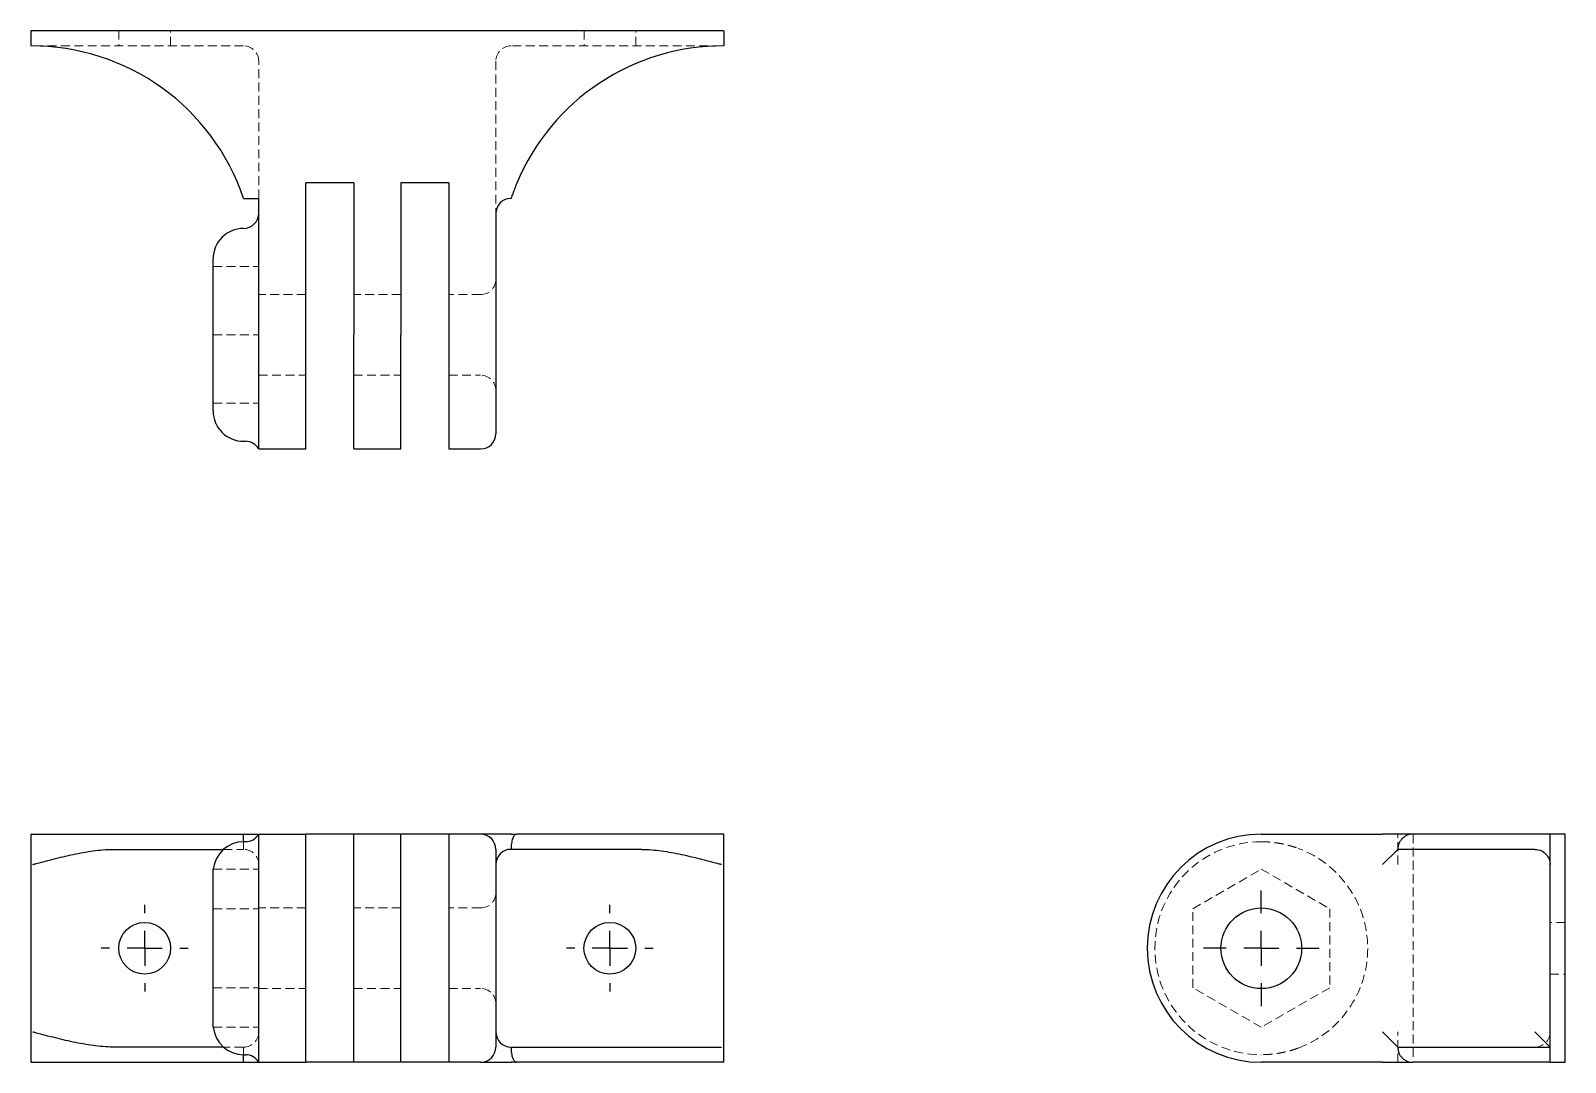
# Model space of a CAD drawing. Header units: millimetres. Extents: x 34 to 253, y 41 to 188.
import ezdxf

# ---------------------------------------------------------------- set-up
doc = ezdxf.new("R2010")
doc.units = ezdxf.units.MM
doc.linetypes.add('HIDDEN', pattern=[1.905, 1.27, -0.635])
doc.layers.add('10', color=7, linetype='Continuous')

# ---------------------------------------------------------------- blocks, each defined once
blk = doc.blocks.new('SW_CENTERMARKSYMBOL_0')
at = {"layer": '10', "color": 0}
for p, q in [((0, 5), (0, 6.19)), ((0, 0), (0, 2.5)), ((-5, 0), (-6.19, 0)), ((0, 0), (-2.5, 0)), ((0, 0), (0, -2.5)), ((0, 0), (2.5, 0)), ((5, 0), (6.19, 0)), ((0, -5), (0, -6.19))]:
    blk.add_line(p, q, dxfattribs=at)
blk = doc.blocks.new('SW_CENTERMARKSYMBOL_1')
at = {"layer": '10', "color": 0}
for p, q in [((0, 5), (0, 6.19)), ((0, 0), (0, 2.5)), ((-5, 0), (-6.19, 0)), ((0, 0), (-2.5, 0)), ((0, 0), (0, -2.5)), ((0, 0), (2.5, 0)), ((5, 0), (6.19, 0)), ((0, -5), (0, -6.19))]:
    blk.add_line(p, q, dxfattribs=at)
blk = doc.blocks.new('SW_CENTERMARKSYMBOL_2')
at = {"layer": '10', "color": 0}
for p, q in [((0, 5), (0, 8.25)), ((0, 0), (0, 2.5)), ((-5, 0), (-8.25, 0)), ((0, 0), (-2.5, 0)), ((0, 0), (0, -2.5)), ((0, 0), (2.5, 0)), ((5, 0), (8.25, 0)), ((0, -5), (0, -8.25))]:
    blk.add_line(p, q, dxfattribs=at)

msp = doc.modelspace()

# ---------------------------------------------------------------- linework, layer by layer
at = {"color": 7, "linetype": 'Continuous', "lineweight": 25}
for p, q in [((132.79, 187.81), (33.92, 187.81)), ((33.92, 187.81), (33.92, 185.65)), ((132.79, 187.81), (132.79, 185.65)), ((80, 166.13), (73.17, 166.13)), ((73.17, 144.45), (73.17, 166.13)), ((80, 166.13), (80, 144.45)), ((93.55, 166.13), (86.72, 166.13)), ((86.72, 166.13), (86.72, 144.45)), ((93.55, 166.13), (93.55, 144.45)), ((64.28, 163.91), (66.45, 163.91)), ((66.45, 150.48), (66.45, 163.91)), ((100.27, 161.74), (100.27, 144.45)), ((59.94, 154.21), (59.94, 155.29)), ((59.94, 145.23), (59.94, 153.42)), ((66.45, 144.45), (66.45, 150.48)), ((59.94, 135.48), (59.94, 143.66)), ((66.45, 128.19), (66.45, 144.45)), ((73.17, 128.19), (73.17, 144.45)), ((80, 128.19), (80, 144.45)), ((86.72, 128.19), (86.72, 144.45)), ((93.55, 144.45), (93.55, 128.19)), ((100.27, 144.45), (100.27, 130.35)), ((59.94, 133.61), (59.94, 134.69)), ((64.28, 129.27), (64.57, 129.27)), ((66.45, 128.19), (73.17, 128.19)), ((80, 128.19), (86.72, 128.19)), ((93.55, 128.19), (98.1, 128.19)), ((33.92, 73.26), (33.92, 40.74)), ((33.92, 73.26), (64.28, 73.26)), ((64.28, 72.18), (64.28, 73.26)), ((64.28, 73.26), (66.45, 73.26)), ((66.11, 72.82), (65.98, 72.73)), ((66.45, 40.74), (66.45, 73.26)), ((66.45, 73.26), (73.17, 73.26)), ((73.17, 40.74), (73.17, 73.26)), ((80, 73.26), (73.17, 73.26)), ((86.72, 73.26), (80, 73.26)), ((80, 40.74), (80, 73.26)), ((86.72, 40.74), (86.72, 73.26)), ((93.55, 73.26), (86.72, 73.26)), ((98.1, 73.26), (93.55, 73.26)), ((93.55, 73.26), (93.55, 40.74)), ((102.44, 73.26), (98.1, 73.26)), ((102.44, 73.26), (103.25, 73.26)), ((132.79, 73.26), (103.25, 73.26)), ((132.79, 40.74), (132.79, 73.26)), ((209.45, 73.26), (226.74, 73.26)), ((231.08, 73.26), (226.74, 73.26)), ((250.64, 73.26), (231.08, 73.26)), ((250.64, 40.74), (250.64, 73.26)), ((252.81, 73.26), (250.64, 73.26)), ((252.81, 40.74), (252.81, 73.26)), ((45.63, 71.09), (61.41, 71.09)), ((64.57, 72.18), (64.28, 72.18)), ((64.72, 72.2), (64.56, 72.16)), ((100.27, 71.09), (100.27, 42.91)), ((226.74, 68.93), (228.91, 71.09)), ((59.94, 63.09), (59.94, 67.81)), ((59.94, 52.27), (59.94, 61.73)), ((59.94, 46.19), (59.94, 50.91)), ((228.91, 42.91), (226.74, 45.07)), ((248.48, 45.07), (250.64, 42.91)), ((61.41, 42.91), (45.63, 42.91)), ((64.28, 41.82), (64.57, 41.82)), ((64.28, 40.74), (64.28, 41.82)), ((64.56, 41.84), (64.72, 41.8)), ((102.44, 42.91), (132.48, 42.91)), ((33.92, 40.74), (64.28, 40.74)), ((64.28, 40.74), (66.45, 40.74)), ((65.98, 41.27), (66.11, 41.18)), ((66.45, 40.74), (73.17, 40.74)), ((80, 40.74), (73.17, 40.74)), ((86.72, 40.74), (80, 40.74)), ((93.55, 40.74), (86.72, 40.74)), ((98.1, 40.74), (93.55, 40.74)), ((98.1, 40.74), (102.44, 40.74)), ((103.25, 40.74), (102.44, 40.74)), ((132.79, 40.74), (103.25, 40.74)), ((226.74, 40.74), (209.45, 40.74)), ((226.74, 40.74), (231.08, 40.74)), ((250.64, 40.74), (231.08, 40.74)), ((250.64, 40.74), (252.81, 40.74))]:
    msp.add_line(p, q, dxfattribs=at)
at = {"color": 7, "linetype": 'HIDDEN', "lineweight": 18}
for p, q in [((46.5, 187.81), (46.5, 185.65)), ((53.87, 185.65), (53.87, 187.81)), ((112.85, 187.81), (112.85, 185.65)), ((120.22, 185.65), (120.22, 187.81)), ((64.28, 185.65), (34.24, 185.65)), ((132.48, 185.65), (102.44, 185.65)), ((66.45, 163.91), (66.45, 183.48)), ((100.27, 183.48), (100.27, 161.74)), ((59.96, 154.21), (66.45, 154.21)), ((73.17, 150.19), (66.45, 150.19)), ((86.72, 150.19), (80, 150.19)), ((98.1, 150.19), (93.55, 150.19)), ((59.96, 144.45), (66.45, 144.45)), ((66.45, 138.7), (73.17, 138.7)), ((80, 138.7), (86.72, 138.7)), ((93.55, 138.7), (98.1, 138.7)), ((59.96, 134.69), (66.45, 134.69)), ((228.91, 68.93), (228.91, 73.26)), ((231.13, 73.26), (231.13, 40.74)), ((250.65, 40.74), (250.65, 73.26)), ((61.41, 71.09), (64.28, 71.09)), ((64.28, 71.09), (64.28, 72.18)), ((64.57, 72.18), (64.55, 72.15)), ((59.96, 68.27), (66.45, 68.27)), ((199.69, 62.63), (209.45, 68.27)), ((209.45, 68.27), (219.21, 62.63)), ((59.96, 62.63), (66.45, 62.63)), ((73.17, 62.75), (66.45, 62.75)), ((86.72, 62.75), (80, 62.75)), ((98.1, 62.75), (93.55, 62.75)), ((199.69, 51.37), (199.69, 62.63)), ((219.21, 62.63), (219.21, 51.37)), ((252.81, 60.69), (250.64, 60.69)), ((250.64, 53.31), (252.81, 53.31)), ((59.96, 51.37), (66.45, 51.37)), ((66.45, 51.25), (73.17, 51.25)), ((80, 51.25), (86.72, 51.25)), ((93.55, 51.25), (98.1, 51.25)), ((209.45, 45.73), (199.69, 51.37)), ((219.21, 51.37), (209.45, 45.73)), ((59.96, 45.73), (66.45, 45.73)), ((228.91, 40.74), (228.91, 45.07)), ((64.28, 42.91), (61.41, 42.91)), ((64.28, 41.82), (64.28, 42.91)), ((64.55, 41.85), (64.57, 41.82))]:
    msp.add_line(p, q, dxfattribs=at)
at = {"color": 7, "linetype": 'HIDDEN', "lineweight": 18, "flags": 128}
msp.add_lwpolyline([(102.44, 163.91), (103.06, 165.6), (103.25, 166.08)], dxfattribs=at)
at = {"color": 7, "linetype": 'Continuous', "lineweight": 25, "flags": 128}
for points in [[(121.09, 71.09), (119.37, 71.09), (117.7, 71.09), (116.09, 71.09), (114.53, 71.09), (113.03, 71.09), (111.59, 71.09), (110.23, 71.09), (108.95, 71.09), (107.75, 71.09), (106.63, 71.09), (105.6, 71.09), (104.67, 71.09), (103.82, 71.09), (103.08, 71.09), (102.44, 71.09)], [(248.48, 71.09), (247.75, 71.09), (246.93, 71.09), (246.01, 71.09), (244.99, 71.09), (243.89, 71.09), (242.7, 71.09), (241.43, 71.09), (240.09, 71.09), (238.67, 71.09), (237.18, 71.09), (235.63, 71.09), (234.02, 71.09), (232.36, 71.09), (230.65, 71.09), (228.91, 71.09)], [(228.91, 42.91), (230.6, 42.91), (232.25, 42.91), (233.86, 42.91), (235.42, 42.91), (236.92, 42.91), (238.37, 42.91), (239.76, 42.91), (241.08, 42.91), (242.33, 42.91), (243.5, 42.91), (244.6, 42.91), (245.61, 42.91), (246.54, 42.91), (247.38, 42.91), (248.13, 42.91), (248.78, 42.91), (249.34, 42.91), (249.8, 42.91), (250.16, 42.91), (250.42, 42.91), (250.59, 42.91), (250.64, 42.91)]]:
    msp.add_lwpolyline(points, dxfattribs=at)
at = {"color": 7, "linetype": 'Continuous', "lineweight": 25}
for centre, radius in [((209.45, 57), 5.75), ((50.18, 57), 3.69), ((116.53, 57), 3.69)]:
    msp.add_circle(centre, radius, dxfattribs=at)
for centre, radius, start, end in [((34.08, 153.8), 31.84, 18.5034, 90.2856), ((132.64, 153.8), 31.84, 89.7144, 157.3282), ((102.44, 161.74), 2.17, 90, 180), ((64.28, 161.79), 2.17, 270, 0), ((64.28, 155.29), 4.34, 90, 180), ((64.28, 133.61), 4.34, 180, 270), ((64.57, 127.1), 2.17, 30, 90), ((98.1, 130.35), 2.17, 270, 0), ((64.57, 74.35), 2.17, 270, 330), ((98.1, 71.09), 2.17, 0, 90), ((209.45, 57), 16.26, 90, 270), ((64.28, 67.84), 4.34, 90, 174.3705), ((102.44, 68.93), 2.17, 90, 180), ((64.28, 46.16), 4.34, 185.6039, 270), ((102.44, 45.07), 2.17, 180, 270), ((64.57, 39.65), 2.17, 30, 90), ((98.1, 42.91), 2.17, 270, 0)]:
    msp.add_arc(centre, radius, start, end, dxfattribs=at)
at = {"color": 7, "linetype": 'HIDDEN', "lineweight": 18}
for centre, radius, start, end in [((64.28, 183.48), 2.17, 0, 90), ((102.44, 183.48), 2.17, 90, 180), ((98.1, 152.36), 2.17, 270, 0), ((98.1, 136.53), 2.17, 0, 90), ((64.28, 68.93), 2.17, 0, 90), ((209.45, 57), 15.18, 90, 270), ((209.45, 57), 15.18, 290.3641, 69.6359), ((98.1, 64.91), 2.17, 270, 0), ((98.1, 49.09), 2.17, 0, 90), ((64.28, 45.07), 2.17, 270, 0), ((248.48, 45.07), 2.17, 270, 0)]:
    msp.add_arc(centre, radius, start, end, dxfattribs=at)
at = {"color": 7, "linetype": 'Continuous', "lineweight": 25}
for points, knots in [([(103.25, 166.08), (103.14, 165.8), (103.03, 165.53), (102.88, 165.15), (102.84, 165.02), (102.75, 164.79), (102.71, 164.68), (102.63, 164.47), (102.6, 164.38), (102.54, 164.21), (102.52, 164.14), (102.48, 164.03), (102.46, 163.98), (102.44, 163.92), (102.44, 163.91), (102.44, 163.91)], [0, 0, 0, 0, 0.25, 0.25, 0.375, 0.375, 0.5, 0.5, 0.625, 0.625, 0.75, 0.75, 0.875, 0.875, 1, 1, 1, 1]), ([(103.25, 73.26), (103.14, 73.26), (103.03, 73.21), (102.88, 73.06), (102.84, 72.99), (102.75, 72.84), (102.71, 72.75), (102.63, 72.56), (102.6, 72.45), (102.54, 72.21), (102.52, 72.08), (102.48, 71.82), (102.46, 71.68), (102.44, 71.39), (102.44, 71.24), (102.44, 71.09)], [0, 0, 0, 0, 0.25, 0.25, 0.375, 0.375, 0.5, 0.5, 0.625, 0.625, 0.75, 0.75, 0.875, 0.875, 1, 1, 1, 1]), ([(231.08, 73.26), (230.8, 73.26), (230.53, 73.21), (230.15, 73.06), (230.02, 72.99), (229.79, 72.84), (229.68, 72.75), (229.47, 72.56), (229.38, 72.45), (229.21, 72.21), (229.14, 72.08), (229.03, 71.82), (228.98, 71.68), (228.92, 71.39), (228.91, 71.24), (228.91, 71.09)], [0, 0, 0, 0, 0.25, 0.25, 0.375, 0.375, 0.5, 0.5, 0.625, 0.625, 0.75, 0.75, 0.875, 0.875, 1, 1, 1, 1]), ([(34.24, 68.93), (34.24, 68.93), (34.25, 68.94), (34.26, 68.95), (34.27, 68.95), (34.29, 68.96), (34.3, 68.97), (34.35, 68.98), (34.38, 68.99), (34.47, 69.02), (34.53, 69.03), (34.71, 69.08), (34.83, 69.12), (35.19, 69.21), (35.43, 69.27), (36.15, 69.46), (36.63, 69.58), (38.07, 69.94), (39.03, 70.17), (40.94, 70.57), (41.88, 70.75), (43.76, 71.01), (44.7, 71.09), (45.63, 71.09)], [0, 0, 0, 0, 0.001953, 0.001953, 0.003906, 0.003906, 0.007813, 0.007813, 0.015625, 0.015625, 0.03125, 0.03125, 0.0625, 0.0625, 0.125, 0.125, 0.25, 0.25, 0.5, 0.5, 0.75, 0.75, 1, 1, 1, 1]), ([(121.09, 71.09), (122.01, 71.09), (122.95, 71.01), (124.83, 70.75), (125.79, 70.57), (127.69, 70.17), (128.65, 69.94), (130.09, 69.58), (130.57, 69.46), (131.29, 69.27), (131.53, 69.21), (131.89, 69.11), (132.01, 69.08), (132.19, 69.03), (132.25, 69.02), (132.34, 68.99), (132.37, 68.98), (132.41, 68.97), (132.43, 68.96), (132.45, 68.95), (132.46, 68.95), (132.47, 68.94), (132.48, 68.93), (132.48, 68.93)], [0, 0, 0, 0, 0.25, 0.25, 0.5, 0.5, 0.75, 0.75, 0.875, 0.875, 0.9375, 0.9375, 0.96875, 0.96875, 0.984375, 0.984375, 0.992188, 0.992188, 0.996094, 0.996094, 0.998047, 0.998047, 1, 1, 1, 1]), ([(248.48, 71.09), (248.84, 71.09), (249.15, 71.01), (249.69, 70.75), (249.92, 70.57), (250.27, 70.17), (250.41, 69.94), (250.55, 69.58), (250.58, 69.46), (250.62, 69.27), (250.63, 69.21), (250.64, 69.11), (250.64, 69.08), (250.64, 69.03), (250.64, 69.02), (250.64, 68.99), (250.64, 68.98), (250.64, 68.97), (250.64, 68.96), (250.64, 68.95), (250.64, 68.95), (250.64, 68.94), (250.64, 68.93), (250.64, 68.93)], [0, 0, 0, 0, 0.25, 0.25, 0.5, 0.5, 0.75, 0.75, 0.875, 0.875, 0.9375, 0.9375, 0.96875, 0.96875, 0.984375, 0.984375, 0.992188, 0.992188, 0.996094, 0.996094, 0.998047, 0.998047, 1, 1, 1, 1]), ([(45.63, 42.91), (44.7, 42.91), (43.77, 42.99), (41.89, 43.25), (40.93, 43.43), (39.02, 43.83), (38.06, 44.06), (36.63, 44.42), (36.15, 44.54), (35.43, 44.73), (35.19, 44.79), (34.83, 44.89), (34.71, 44.92), (34.53, 44.97), (34.47, 44.98), (34.38, 45.01), (34.35, 45.02), (34.3, 45.03), (34.29, 45.04), (34.27, 45.05), (34.26, 45.05), (34.25, 45.06), (34.24, 45.07), (34.24, 45.07)], [0, 0, 0, 0, 0.25, 0.25, 0.5, 0.5, 0.75, 0.75, 0.875, 0.875, 0.9375, 0.9375, 0.96875, 0.96875, 0.984375, 0.984375, 0.992188, 0.992188, 0.996094, 0.996094, 0.998047, 0.998047, 1, 1, 1, 1]), ([(102.44, 42.91), (102.44, 42.76), (102.44, 42.61), (102.46, 42.33), (102.48, 42.18), (102.52, 41.92), (102.54, 41.79), (102.6, 41.55), (102.63, 41.44), (102.71, 41.25), (102.75, 41.16), (102.84, 41.01), (102.88, 40.94), (102.98, 40.84), (103.03, 40.8), (103.14, 40.75), (103.2, 40.74), (103.25, 40.74)], [0, 0, 0, 0, 0.125, 0.125, 0.25, 0.25, 0.375, 0.375, 0.5, 0.5, 0.625, 0.625, 0.75, 0.75, 0.875, 0.875, 1, 1, 1, 1]), ([(228.91, 42.91), (228.91, 42.76), (228.92, 42.61), (228.98, 42.33), (229.03, 42.18), (229.14, 41.92), (229.21, 41.79), (229.38, 41.55), (229.47, 41.44), (229.67, 41.25), (229.79, 41.16), (230.02, 41.01), (230.15, 40.94), (230.4, 40.84), (230.54, 40.8), (230.8, 40.75), (230.94, 40.74), (231.08, 40.74)], [0, 0, 0, 0, 0.125, 0.125, 0.25, 0.25, 0.375, 0.375, 0.5, 0.5, 0.625, 0.625, 0.75, 0.75, 0.875, 0.875, 1, 1, 1, 1])]:
    msp.add_open_spline(points, degree=3, knots=knots, dxfattribs=at)
for points in [[(59.94, 153.42), (59.94, 153.68), (59.95, 153.94), (59.96, 154.21)], [(59.96, 154.21), (59.95, 154.21), (59.94, 154.21), (59.94, 154.21)], [(59.96, 144.45), (59.95, 144.71), (59.94, 144.97), (59.94, 145.23)], [(59.94, 143.66), (59.94, 143.92), (59.95, 144.19), (59.96, 144.45)], [(59.96, 134.69), (59.95, 134.95), (59.94, 135.22), (59.94, 135.48)], [(59.94, 134.69), (59.94, 134.69), (59.95, 134.69), (59.96, 134.69)], [(59.94, 67.81), (59.94, 67.96), (59.95, 68.12), (59.96, 68.27)], [(59.96, 62.63), (59.95, 62.78), (59.94, 62.94), (59.94, 63.09)], [(59.94, 61.73), (59.94, 62.03), (59.95, 62.33), (59.96, 62.63)], [(59.96, 51.37), (59.95, 51.67), (59.94, 51.97), (59.94, 52.27)], [(59.94, 50.91), (59.94, 51.06), (59.95, 51.22), (59.96, 51.37)], [(59.96, 45.73), (59.95, 45.88), (59.94, 46.04), (59.94, 46.19)]]:
    msp.add_open_spline(points, degree=3, dxfattribs=at)
at = {"color": 7, "linetype": 'HIDDEN', "lineweight": 18}
for points, knots in [([(209.45, 72.18), (209.68, 72.18), (209.9, 72.17), (210.35, 72.15), (210.57, 72.14), (211.02, 72.1), (211.24, 72.07), (211.69, 72.01), (212.13, 71.94), (212.57, 71.86), (212.9, 71.78), (213.06, 71.74), (213.22, 71.7), (213.33, 71.67), (213.39, 71.66), (213.66, 71.58), (213.87, 71.52), (214.3, 71.38), (214.52, 71.31), (214.73, 71.23)], [0, 0, 0, 0, 0.000310179, 0.000310179, 0.000620357, 0.000620357, 0.000930536, 0.000930536, 0.001240715, 0.001550894, 0.001550894, 0.001705983, 0.001783528, 0.001783528, 0.001861072, 0.001861072, 0.002171251, 0.002171251, 0.00248143, 0.00248143, 0.00248143, 0.00248143]), ([(214.73, 42.77), (214.52, 42.69), (214.3, 42.62), (213.88, 42.48), (213.66, 42.42), (213.23, 42.3), (213.01, 42.24), (212.58, 42.15), (212.14, 42.06), (211.7, 41.99), (211.25, 41.93), (211.03, 41.9), (210.69, 41.87), (210.58, 41.86), (210.41, 41.85), (210.35, 41.85), (210.24, 41.84), (210.18, 41.84), (209.9, 41.83), (209.68, 41.82), (209.45, 41.82)], [0, 0, 0, 0, 0.000309991, 0.000309991, 0.000619982, 0.000619982, 0.000929973, 0.000929973, 0.001239964, 0.001549955, 0.001549955, 0.001859946, 0.001859946, 0.002014942, 0.002014942, 0.002092439, 0.002092439, 0.002169937, 0.002169937, 0.002479928, 0.002479928, 0.002479928, 0.002479928])]:
    msp.add_open_spline(points, degree=3, knots=knots, dxfattribs=at)

# ---------------------------------------------------------------- block references
at = {"layer": '10'}
for name, p in [('SW_CENTERMARKSYMBOL_2', (209.45, 57)), ('SW_CENTERMARKSYMBOL_1', (50.18, 57)), ('SW_CENTERMARKSYMBOL_0', (116.53, 57))]:
    msp.add_blockref(name, p, dxfattribs=at)

doc.saveas('drawing.dxf')
